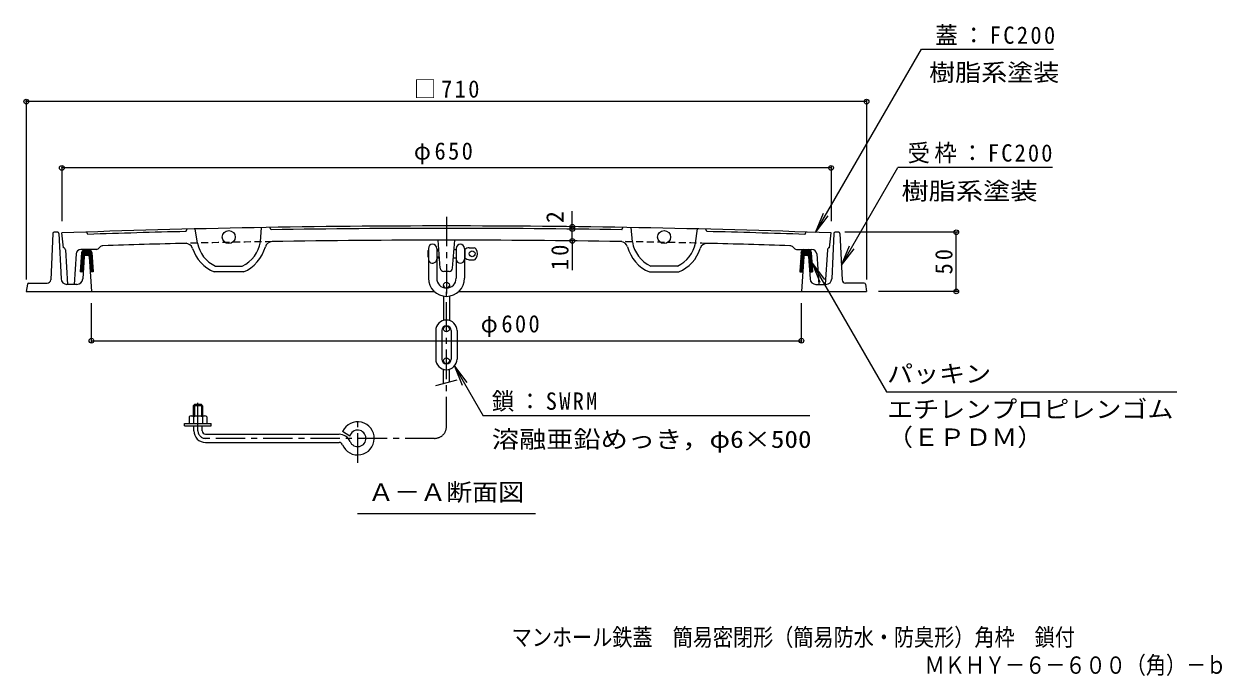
# Model space of a CAD drawing. Units: millimetres, scale not verified. Extents: x -885 to 921, y -689 to 673.
# Drawn here: x -828 to 184, y -689 to -137 of the extents above; entities that cross this region are included whole.
import ezdxf
from ezdxf.enums import TextEntityAlignment as Align

# ---------------------------------------------------------------- set-up
doc = ezdxf.new("R2010")
doc.units = ezdxf.units.MM
doc.header["$LTSCALE"] = 5
doc.header["$PDMODE"] = 32
doc.header["$PDSIZE"] = 4
doc.linetypes.add('CHAIN1', pattern=[8, 5, -1, 1, -1])
doc.linetypes.add('DASHED1', pattern=[1.8, 1.2, -0.6])
for name, color, linetype, lineweight in [('0-1_躯体', 2, 'Continuous', 9), ('0-2_仕上', 3, 'Continuous', 9), ('0-3_建具', 4, 'Continuous', 9), ('0-4_その他', 7, 'Continuous', 9), ('0-5_寸法', 4, 'Continuous', 9), ('0-6_ハッチ', 6, 'Continuous', 9)]:
    doc.layers.add(name, color=color, linetype=linetype, lineweight=lineweight)
doc.layers.add('F-5_F-5ﾚｲﾔ', color=2, linetype='Continuous')
doc.styles.add('ＭＳ ゴシック', font='')
doc.styles.get('ＭＳ ゴシック').set_extended_font_data('MS Gothic')

msp = doc.modelspace()

# ---------------------------------------------------------------- linework, layer by layer
at = {"layer": '0-1_躯体', "linetype": 'CHAIN1'}
msp.add_line((-471.343, -300.447), (-471.343, -366.41), dxfattribs=at)
at = {"layer": '0-1_躯体'}
for p, q in [((-799.797, -313.608), (-802.888, -313.608)), ((-139.797, -313.608), (-142.888, -313.608)), ((-803.887, -314.561), (-805.71, -353.747)), ((-798.799, -314.561), (-797.018, -352.84)), ((-143.887, -314.561), (-145.667, -352.84)), ((-138.799, -314.561), (-136.976, -353.747)), ((-777.404, -334.042), (-778.643, -352.935)), ((-774.279, -333.108), (-776.406, -333.108)), ((-773.282, -334.042), (-771.343, -363.608)), ((-169.404, -334.042), (-171.343, -363.608)), ((-166.279, -333.108), (-168.406, -333.108)), ((-165.281, -334.042), (-164.043, -352.935)), ((-825.465, -357.466), (-826.343, -363.608)), ((-826.343, -363.608), (-481.779, -363.608)), ((-824.475, -356.608), (-808.706, -356.608)), ((-783.632, -357.608), (-792.023, -357.608)), ((-460.907, -363.608), (-116.343, -363.608)), ((-159.053, -357.608), (-150.662, -357.608)), ((-118.21, -356.608), (-133.979, -356.608)), ((-117.22, -357.466), (-116.343, -363.608))]:
    msp.add_line(p, q, dxfattribs=at)
for centre, radius, start, end in [((-802.888, -314.608), 1, 90, 177.33537), ((-799.797, -314.608), 1, 2.66463, 90), ((-142.888, -314.608), 1, 90, 177.33537), ((-139.797, -314.608), 1, 2.66463, 90), ((-776.406, -334.108), 1, 90, 176.24782), ((-774.279, -334.108), 1, 3.75218, 90), ((-168.406, -334.108), 1, 90, 176.24782), ((-166.279, -334.108), 1, 3.75218, 90), ((-808.706, -353.608), 3, 270, 357.33691), ((-792.023, -352.608), 5, 182.66319, 270), ((-783.632, -352.608), 5, 270, 356.24838), ((-159.053, -352.608), 5, 183.75162, 270), ((-150.662, -352.608), 5, 270, 357.33681), ((-133.979, -353.608), 3, 182.66309, 270), ((-824.475, -357.608), 1, 90, 171.86929), ((-118.21, -357.608), 1, 8.13071, 90)]:
    msp.add_arc(centre, radius, start, end, dxfattribs=at)
at = {"layer": '0-2_仕上'}
for p, q in [((-774.343, -315.346), (-775.343, -313.378)), ((-691.446, -312.935), (-690.488, -310.911)), ((-681.777, -322.703), (-683.546, -310.746)), ((-628.559, -321.614), (-627.556, -309.598)), ((-619.461, -311.462), (-620.502, -309.479)), ((-323.224, -311.462), (-322.183, -309.479)), ((-314.126, -321.614), (-315.13, -309.598)), ((-260.909, -322.703), (-259.139, -310.746)), ((-251.239, -312.935), (-252.198, -310.911)), ((-168.343, -315.346), (-167.343, -313.378)), ((-794.955, -326.608), (-796.342, -314.131)), ((-476.552, -343.964), (-478.343, -320.243)), ((-466.134, -343.964), (-464.343, -320.243)), ((-147.731, -326.608), (-146.343, -314.131)), ((-793.342, -328.448), (-791.523, -357.615)), ((-784.228, -331.837), (-785.976, -357.62)), ((-767.108, -328.108), (-780.237, -328.108)), ((-764.313, -326.12), (-765.694, -327.522)), ((-178.372, -326.12), (-176.992, -327.522)), ((-175.577, -328.108), (-162.449, -328.108)), ((-158.458, -331.837), (-156.71, -357.62)), ((-149.344, -328.448), (-151.163, -357.615)), ((-666.581, -342.124), (-643.941, -342.124)), ((-276.105, -342.124), (-298.744, -342.124)), ((-642.891, -347.124), (-667.631, -347.124)), ((-469.125, -346.738), (-473.561, -346.738)), ((-299.794, -347.124), (-275.055, -347.124)), ((-786.043, -357.615), (-791.523, -357.615)), ((-156.643, -357.615), (-151.163, -357.615))]:
    msp.add_line(p, q, dxfattribs=at)
for centre in [(-655.261, -317.613), (-287.425, -317.613)]:
    msp.add_circle(centre, 5.5, dxfattribs=at)
for centre, radius, start, end in [((-471.343, -9308.243), 9000, 90, 92.06947), ((-471.343, -9308.243), 8998, 91.40167, 91.92975), ((-471.343, -9308.243), 8998, 90, 90.94321), ((-471.343, -9308.243), 9000, 87.93053, 90), ((-471.343, -9308.243), 8998, 89.05679, 90), ((-471.343, -9308.243), 8998, 88.07025, 88.59833), ((-471.343, -9310.243), 8990, 91.40441, 91.85017), ((-691.533, -328.941), 6, 17.34745, 91.40441), ((-655.261, -317.611), 27, 190.86958, 245.21286), ((-655.261, -317.611), 27, 294.7872, 351.47477), ((-618.557, -327.449), 6, 90.9389, 164.99586), ((-471.343, -9310.243), 8990, 90, 90.9389), ((-471.343, -9310.243), 8990, 89.0611, 90), ((-324.129, -327.449), 6, 15.00414, 89.0611), ((-287.425, -317.611), 27, 188.52523, 245.2128), ((-287.425, -317.611), 27, 294.78714, 349.13042), ((-251.153, -328.941), 6, 88.59559, 162.65255), ((-471.343, -9310.243), 8990, 88.14983, 88.59559), ((-795.338, -328.571), 2, 3.52167, 78.96043), ((-780.237, -332.108), 4, 90, 176.12144), ((-767.108, -326.108), 2, 270, 315.00125), ((-761.464, -328.927), 4, 91.85017, 135.43186), ((-655.261, -317.611), 32, 197.34745, 247.25977), ((-655.261, -317.611), 32, 292.7403, 344.99586), ((-287.425, -317.611), 32, 195.00414, 247.2597), ((-287.425, -317.611), 32, 292.74023, 342.65255), ((-181.222, -328.927), 4, 44.56814, 88.14983), ((-175.577, -326.108), 2, 224.99875, 270), ((-162.449, -332.108), 4, 3.87856, 90), ((-147.348, -328.571), 2, 101.03957, 176.47833), ((-473.561, -343.738), 3, 184.31619, 270), ((-469.125, -343.738), 3, 270, 355.68381)]:
    msp.add_arc(centre, radius, start, end, dxfattribs=at)
at = {"layer": '0-2_仕上', "linetype": 'DASHED1'}
for centre, start, end in [((-471.261, -9310.237), 90.93942, 91.40495), ((-471.424, -9310.237), 88.59505, 89.06058)]:
    msp.add_arc(centre, 8990, start, end, dxfattribs=at)
at = {"layer": '0-3_建具'}
for p, q in [((-487.093, -329.238), (-486.593, -328.738)), ((-487.093, -329.238), (-487.093, -334.238)), ((-487.093, -329.238), (-486.593, -329.238)), ((-486.593, -327.238), (-486.593, -352.488)), ((-479.593, -327.238), (-479.593, -352.488)), ((-479.593, -328.238), (-477.739, -328.238)), ((-479.593, -329.238), (-477.664, -329.238)), ((-464.947, -328.238), (-463.093, -328.238)), ((-463.093, -327.238), (-463.093, -352.488)), ((-456.093, -327.238), (-456.093, -352.488)), ((-456.093, -328.238), (-455.664, -328.238)), ((-455.664, -328.238), (-455.664, -335.238)), ((-452.093, -326.738), (-448.035, -326.738)), ((-487.093, -334.238), (-486.593, -334.738)), ((-487.093, -334.238), (-486.593, -334.238)), ((-479.593, -334.238), (-477.286, -334.238)), ((-479.593, -335.238), (-477.211, -335.238)), ((-465.475, -335.238), (-463.093, -335.238)), ((-456.093, -335.238), (-455.664, -335.238)), ((-452.093, -336.738), (-448.035, -336.738)), ((-473.843, -358.238), (-473.843, -360.35)), ((-468.843, -358.238), (-468.843, -360.35)), ((-473.843, -367.532), (-473.843, -388.092)), ((-468.843, -367.532), (-468.843, -388.092)), ((-473.843, -395.238), (-473.843, -393.616)), ((-468.843, -395.238), (-468.843, -393.616)), ((-480.343, -396.738), (-480.343, -420.738)), ((-475.343, -396.738), (-475.343, -420.738)), ((-467.343, -396.738), (-467.343, -420.738)), ((-462.343, -396.738), (-462.343, -420.738)), ((-473.843, -422.238), (-473.843, -423.861)), ((-468.843, -422.238), (-468.843, -423.861)), ((-473.843, -441.408), (-473.843, -429.384)), ((-468.843, -440.068), (-468.843, -429.384)), ((-480.343, -443.15), (-462.343, -438.327)), ((-684.343, -459.299), (-685.343, -460.299)), ((-677.343, -460.299), (-685.343, -460.299)), ((-685.343, -460.299), (-685.343, -468.799)), ((-678.343, -459.299), (-684.343, -459.299)), ((-684.343, -459.299), (-684.343, -468.799)), ((-677.343, -460.299), (-678.343, -459.299)), ((-678.343, -459.299), (-678.343, -468.799)), ((-677.343, -460.299), (-677.343, -468.799)), ((-688.843, -469.521), (-688.843, -475.299)), ((-686.967, -468.799), (-675.719, -468.799)), ((-685.09, -469.521), (-685.09, -475.299)), ((-677.596, -469.521), (-677.596, -475.299)), ((-673.843, -469.521), (-673.843, -475.299)), ((-670.093, -477.299), (-670.093, -475.299)), ((-692.593, -477.299), (-670.093, -477.299)), ((-684.843, -481.299), (-684.843, -477.299)), ((-677.843, -481.299), (-677.843, -477.299)), ((-674.843, -484.299), (-562.051, -484.299)), ((-553.071, -485.868), (-559.032, -481.884)), ((-674.843, -491.299), (-562.051, -491.299))]:
    msp.add_line(p, q, dxfattribs=at)
at = {"layer": '0-3_建具', "linetype": 'CHAIN1'}
for p, q in [((-471.343, -477.799), (-471.343, -363.974)), ((-681.343, -481.299), (-681.343, -457.754)), ((-546.343, -508.431), (-546.343, -469.143)), ((-481.343, -487.799), (-674.843, -487.799))]:
    msp.add_line(p, q, dxfattribs=at)
at = {"layer": '0-3_建具'}
msp.add_lwpolyline([(-692.593, -477.299), (-692.593, -475.299), (-670.093, -475.299)], dxfattribs=at)
for centre in [(-449.593, -331.738), (-471.343, -358.238), (-471.343, -395.238), (-471.343, -422.238)]:
    msp.add_circle(centre, 2.5, dxfattribs=at)
for centre, radius, start, end in [((-483.093, -327.238), 3.5, 0, 180), ((-459.593, -327.238), 3.5, 0, 180), ((-452.093, -331.738), 5, 90, 135.57204), ((-448.035, -328.738), 2, 34.84969, 90), ((-452.343, -331.738), 7.25, 325.15024, 35.71463), ((-483.093, -336.238), 3.5, 200.01763, 0), ((-459.593, -336.238), 3.5, 180, 0), ((-452.093, -331.738), 5, 224.42796, 270), ((-448.035, -334.738), 2, 270, 325.15031), ((-471.343, -352.488), 15.25, 180, 0), ((-471.343, -352.488), 8.25, 180, 0), ((-471.343, -396.738), 9, 0, 180), ((-471.343, -396.738), 4, 0, 180), ((-471.343, -420.738), 9, 180, 0), ((-471.343, -420.738), 4, 180, 0), ((-686.967, -471.599), 2.8, 47.92557, 132.07463), ((-681.343, -478.889), 10.089, 68.19786, 111.80214), ((-675.719, -471.599), 2.8, 47.92572, 132.07428), ((-546.343, -487.799), 14, 202.47946, 155.00504), ((-674.843, -481.299), 10, 180, 270), ((-674.843, -481.299), 3, 180, 270), ((-562.051, -494.299), 10, 22.47954, 90), ((-546.343, -487.799), 7, 202.47919, 163.98383), ((-562.051, -494.299), 3, 22.48038, 90)]:
    msp.add_arc(centre, radius, start, end, dxfattribs=at)
at = {"layer": '0-3_建具', "linetype": 'CHAIN1'}
for centre, radius, start, end in [((-674.843, -481.299), 6.5, 180, 270), ((-481.343, -477.799), 10, 270, 0)]:
    msp.add_arc(centre, radius, start, end, dxfattribs=at)
at = {"layer": '0-4_その他'}
for p, q in [((-159.445, -313.649), (-69.952, -158.642)), ((-69.952, -158.642), (41.751, -158.642)), ((-826.343, -201.644), (-826.343, -353.608)), ((-116.343, -201.644), (-116.343, -353.608)), ((-116.343, -203.144), (-826.343, -203.144)), ((-796.343, -257.644), (-796.343, -304.113)), ((-146.343, -259.144), (-796.343, -259.144)), ((-146.343, -257.644), (-146.343, -304.131)), ((-137.506, -341.332), (-89.924, -258.918)), ((40.867, -258.918), (-89.924, -258.918)), ((-364.987, -308.872), (-364.987, -295.693)), ((-159.445, -313.649), (-152.748, -297.481)), ((-159.445, -313.649), (-148.791, -299.765)), ((-364.987, -310.872), (-364.987, -308.872)), ((-364.987, -320.872), (-364.987, -310.872)), ((-39.018, -313.608), (-134.65, -313.608)), ((-40.518, -363.608), (-40.518, -313.608)), ((-364.987, -320.872), (-364.987, -345.522)), ((-137.506, -341.332), (-130.809, -325.164)), ((-137.506, -341.332), (-126.853, -327.449)), ((-162.414, -339.567), (-99.474, -448.581)), ((-162.414, -339.567), (-155.717, -355.735)), ((-162.414, -339.567), (-151.76, -353.45)), ((-39.018, -363.608), (-106.343, -363.608)), ((-771.343, -406.716), (-771.343, -373.608)), ((-171.343, -406.716), (-171.343, -373.608)), ((-771.343, -405.216), (-171.343, -405.216)), ((-464.628, -426.731), (-453.975, -440.615)), ((-464.628, -426.731), (-457.931, -442.899)), ((-464.628, -426.731), (-440.363, -468.761)), ((-99.474, -448.581), (146.009, -448.581)), ((-164.252, -468.761), (-440.363, -468.761))]:
    msp.add_line(p, q, dxfattribs=at)
for p in [(-826.343, -203.144), (-116.343, -203.144), (-796.343, -259.144), (-146.343, -259.144), (-364.987, -308.872), (-364.987, -310.872), (-40.518, -313.608), (-364.987, -320.872), (-40.518, -363.608), (-771.343, -405.216), (-171.343, -405.216)]:
    msp.add_point(p, dxfattribs=at)
at = {"layer": '0-5_寸法', "color": 7}
msp.add_line((-546.593, -551.283), (-396.093, -551.283), dxfattribs=at)
at = {"layer": '0-6_ハッチ'}
for p, q in [((-779.68, -330.546), (-780.766, -347.108)), ((-780.077, -336.597), (-777.385, -333.905)), ((-780.007, -335.538), (-772.72, -328.25)), ((-779.938, -334.478), (-773.568, -328.108)), ((-779.869, -333.419), (-774.558, -328.108)), ((-779.799, -332.359), (-775.547, -328.108)), ((-779.73, -331.3), (-776.537, -328.108)), ((-779.014, -329.213), (-779.68, -330.546)), ((-779.394, -329.975), (-777.555, -328.135)), ((-776.608, -333.129), (-772.112, -328.632)), ((-775.598, -333.108), (-771.683, -329.193)), ((-774.608, -333.108), (-771.352, -329.852)), ((-773.762, -333.252), (-771.023, -330.512)), ((-773.326, -333.806), (-770.948, -331.428)), ((-773.238, -334.708), (-770.887, -332.357)), ((-773.177, -335.637), (-770.826, -333.286)), ((-771.005, -330.547), (-771.672, -329.213)), ((-771.005, -330.547), (-769.919, -347.108)), ((-171.68, -330.547), (-172.766, -347.108)), ((-172.065, -336.413), (-169.288, -333.636)), ((-171.995, -335.353), (-164.846, -328.204)), ((-171.926, -334.294), (-165.74, -328.108)), ((-171.856, -333.235), (-166.729, -328.108)), ((-171.787, -332.175), (-167.719, -328.108)), ((-171.717, -331.116), (-168.709, -328.108)), ((-171.68, -330.547), (-171.013, -329.213)), ((-171.222, -329.63), (-169.777, -328.186)), ((-168.878, -333.226), (-164.204, -328.552)), ((-167.77, -333.108), (-163.744, -329.082)), ((-166.779, -333.108), (-163.41, -329.738)), ((-165.875, -333.193), (-163.079, -330.398)), ((-165.374, -333.682), (-162.958, -331.266)), ((-165.248, -334.546), (-162.897, -332.195)), ((-165.187, -335.475), (-162.836, -333.124)), ((-165.126, -336.405), (-162.775, -334.053)), ((-163.672, -329.213), (-163.005, -330.546)), ((-163.005, -330.546), (-161.919, -347.108)), ((-780.702, -346.132), (-778.021, -343.45)), ((-780.633, -345.072), (-777.951, -342.391)), ((-780.563, -344.013), (-777.882, -341.332)), ((-780.494, -342.953), (-777.812, -340.272)), ((-780.424, -341.894), (-777.743, -339.213)), ((-780.355, -340.835), (-777.673, -338.153)), ((-780.285, -339.775), (-777.604, -337.094)), ((-780.216, -338.716), (-777.535, -336.035)), ((-780.146, -337.656), (-777.465, -334.975)), ((-773.116, -336.566), (-770.765, -334.215)), ((-773.055, -337.495), (-770.704, -335.144)), ((-772.994, -338.424), (-770.643, -336.073)), ((-772.933, -339.353), (-770.582, -337.002)), ((-772.872, -340.282), (-770.521, -337.931)), ((-772.811, -341.211), (-770.46, -338.86)), ((-772.75, -342.14), (-770.399, -339.789)), ((-772.689, -343.069), (-770.338, -340.718)), ((-772.629, -343.998), (-770.278, -341.647)), ((-772.568, -344.927), (-770.217, -342.576)), ((-772.507, -345.856), (-770.156, -343.505)), ((-172.69, -345.948), (-170.009, -343.267)), ((-172.62, -344.888), (-169.939, -342.207)), ((-172.551, -343.829), (-169.87, -341.148)), ((-172.481, -342.77), (-169.8, -340.088)), ((-172.412, -341.71), (-169.731, -339.029)), ((-172.343, -340.651), (-169.661, -337.969)), ((-172.273, -339.591), (-169.592, -336.91)), ((-172.203, -338.532), (-169.522, -335.851)), ((-172.134, -337.472), (-169.453, -334.791)), ((-165.065, -337.334), (-162.714, -334.982)), ((-165.004, -338.263), (-162.653, -335.911)), ((-164.943, -339.192), (-162.592, -336.84)), ((-164.883, -340.121), (-162.531, -337.77)), ((-164.822, -341.05), (-162.471, -338.699)), ((-164.761, -341.979), (-162.41, -339.628)), ((-164.7, -342.908), (-162.349, -340.557)), ((-164.639, -343.837), (-162.288, -341.486)), ((-164.578, -344.766), (-162.227, -342.415)), ((-164.517, -345.695), (-162.166, -343.344)), ((-778.261, -347.108), (-780.766, -347.108)), ((-780.688, -347.108), (-778.09, -344.51)), ((-779.698, -347.108), (-778.16, -345.569)), ((-778.708, -347.108), (-778.229, -346.629)), ((-772.446, -346.785), (-770.095, -344.434)), ((-769.919, -347.108), (-772.425, -347.108)), ((-771.779, -347.108), (-770.034, -345.363)), ((-770.789, -347.108), (-769.973, -346.292)), ((-172.766, -347.108), (-170.261, -347.108)), ((-172.759, -347.007), (-170.078, -344.326)), ((-171.87, -347.108), (-170.148, -345.386)), ((-170.88, -347.108), (-170.217, -346.445)), ((-164.456, -346.624), (-162.105, -344.273)), ((-164.425, -347.108), (-161.919, -347.108)), ((-163.95, -347.108), (-162.044, -345.202)), ((-162.96, -347.108), (-161.983, -346.131)), ((-161.97, -347.108), (-161.922, -347.06))]:
    msp.add_line(p, q, dxfattribs=at)
for centre, start, end in [((-777.225, -330.108), 90, 153.43495), ((-773.461, -330.108), 26.56505, 90), ((-169.224, -330.108), 90, 153.43495), ((-165.461, -330.108), 26.56505, 90)]:
    msp.add_arc(centre, 2, start, end, dxfattribs=at)

# ---------------------------------------------------------------- texts
at = {"layer": '0-4_その他', "color": 2, "style": 'ＭＳ ゴシック'}
for s, width, p in [('樹脂系塗装', 1.1, (-63.446, -190.142)), ('樹脂系塗装', 1.15, (-86.831, -290.418)), ('パッキン', 1.1, (-98.991, -444.918)), ('エチレンプロピレンゴム', 1.1, (-98.991, -474.898)), ('溶融亜鉛めっき，φ6×500', 1.15, (-433.002, -500.261)), ('（ＥＰＤＭ）', 1.1, (-98.991, -498.519))]:
    msp.add_text(s, height=14.66, dxfattribs=dict(at, width=width)).set_placement(p, align=Align.BOTTOM_LEFT)
msp.add_text('2', height=14.66, rotation=90, dxfattribs=at).set_placement((-367.987, -305.693), align=Align.BOTTOM_LEFT)
at = {"layer": '0-4_その他', "color": 2, "char_height": 14.66, "attachment_point": 7, "style": 'ＭＳ ゴシック'}
for s, insert in [('\\T1.21;\\W0.95;蓋：FC200', (-58.249, -155.142)), ('\\T1.21;\\W0.95;□710', (-498.843, -200.144)), ('\\T1.21;\\W0.95;φ650', (-498.843, -256.144)), ('\\T1.19;\\W0.95;受枠：FC200', (-81.633, -255.418)), ('\\T1.21;\\W0.95;φ600', (-442.348, -402.216)), ('\\T1.2;\\W0.95;鎖：SWRM', (-433.002, -465.261))]:
    msp.add_mtext(s, dxfattribs=dict(at, insert=insert))
at = {"layer": '0-4_その他', "color": 2, "char_height": 14.66, "attachment_point": 7, "rotation": 90, "style": 'ＭＳ ゴシック'}
for s, insert in [('\\T1.27;\\W0.95;10', (-367.987, -345.522)), ('\\T1.27;\\W0.95;50', (-43.518, -349.233))]:
    msp.add_mtext(s, dxfattribs=dict(at, insert=insert))
at = {"layer": '0-5_寸法', "color": 2, "style": 'ＭＳ ゴシック', "width": 1.1}
msp.add_text('Ａ－Ａ断面図', height=14.66, dxfattribs=at).set_placement((-537.593, -545.023), align=Align.BOTTOM_LEFT)
at = {"layer": 'F-5_F-5ﾚｲﾔ', "style": 'ＭＳ ゴシック', "width": 0.85}
for s, p in [('マンホール鉄蓋\u3000簡易密閉形（簡易防水・防臭形）角枠\u3000鎖付', (-416.137, -667.649)), ('ＭＫＨＹ－６－６００（角）－ｂ', (-67.263, -691.203))]:
    msp.add_text(s, height=14.66, dxfattribs=at).set_placement(p, align=Align.BOTTOM_LEFT)

doc.saveas('drawing.dxf')
